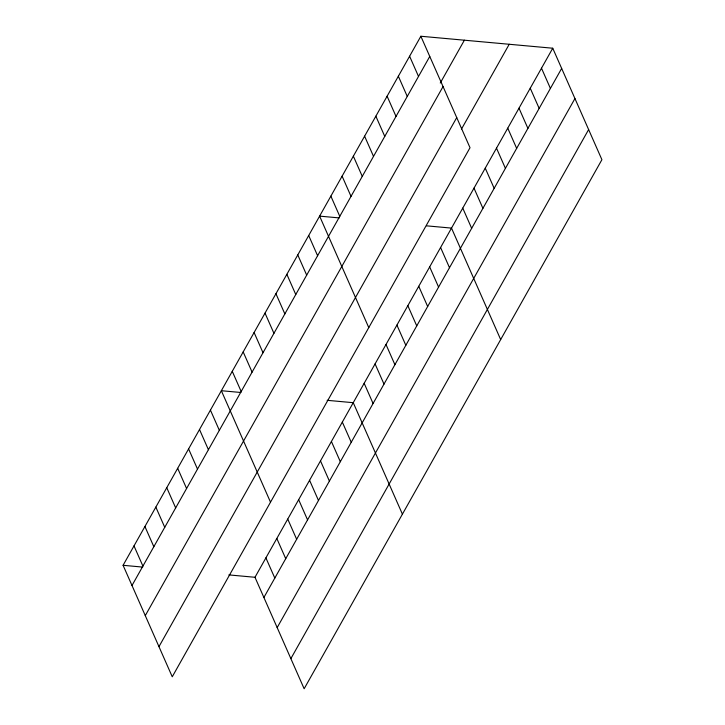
<?xml version="1.0" encoding="UTF-8"?>
<svg xmlns="http://www.w3.org/2000/svg" width="725" height="725" viewBox="0 0 725 725"><rect width="100%" height="100%" fill="white"/><g stroke="black" fill="none" stroke-linecap="round" stroke-linejoin="round"><path stroke-width="1.09" d="M420.853 36.25L470.017 147.719L172.251 676.778L123.087 565.301L420.853 36.25L552.749 48.222L601.913 159.699L304.147 688.75L254.983 577.281L552.749 48.222M131.995 585.501L429.762 56.45M440.274 83.031L464.381 40.201M145.281 615.625L443.048 86.574M158.965 646.655L456.732 117.604M461.544 128.977L509.222 44.27M263.891 597.482L561.658 68.422M277.177 627.596L574.943 98.546M290.87 658.626L588.627 129.576M339.2 217.908L319.607 216.132L368.771 327.6M426.481 225.828L451.512 228.103L500.676 339.572M240.936 392.497L221.352 390.712L270.516 502.189M327.129 400.318L353.247 402.692L402.411 514.161M123.087 565.301L142.671 567.086M228.873 574.907L254.983 577.281M541.502 68.213L550.411 88.414M530.247 88.196L539.164 108.397M519 108.188L527.909 128.388M507.754 128.171L516.662 148.371M496.507 148.154L505.416 168.354M485.252 168.146L494.169 188.346M474.005 188.128L482.913 208.329M409.598 56.233L418.515 76.433M462.758 208.12L471.667 228.321M398.351 76.225L407.26 96.425M387.105 96.207L396.013 116.408M440.592 247.506L449.5 267.706M375.858 116.199L384.767 136.4M429.671 266.9L438.58 287.1M364.603 136.182L373.52 156.382M418.751 286.303L427.668 306.503M353.356 156.165L362.264 176.365M407.84 305.696L416.748 325.897M342.109 176.157L351.018 196.357M396.919 325.099L405.828 345.299M330.863 196.14L339.771 216.34M385.999 344.493L394.907 364.693M375.079 363.896L383.996 384.096M308.696 235.525L317.604 255.726M364.167 383.289L373.076 403.49M297.776 254.928L306.684 275.128M286.855 274.322L295.764 294.522M342.327 422.086L351.235 442.286M275.935 293.725L284.853 313.925M331.416 441.489L340.324 461.689M265.024 313.118L273.932 333.319M320.495 460.892L329.404 481.092M254.103 332.521L263.012 352.722M309.575 480.285L318.483 500.486M243.183 351.915L252.092 372.115M298.655 499.688L307.563 519.888M232.263 371.318L241.18 391.518M287.743 519.082L296.652 539.282M276.823 538.485L285.732 558.685M210.431 410.114L219.34 430.315M265.903 557.878L274.811 578.079M199.511 429.517L208.419 449.718M188.591 448.911L197.508 469.111M177.679 468.314L186.588 488.514M166.759 487.707L175.667 507.908M155.839 507.11L164.747 527.311M144.918 526.504L153.836 546.704M134.007 545.907L142.916 566.107"/></g></svg>
